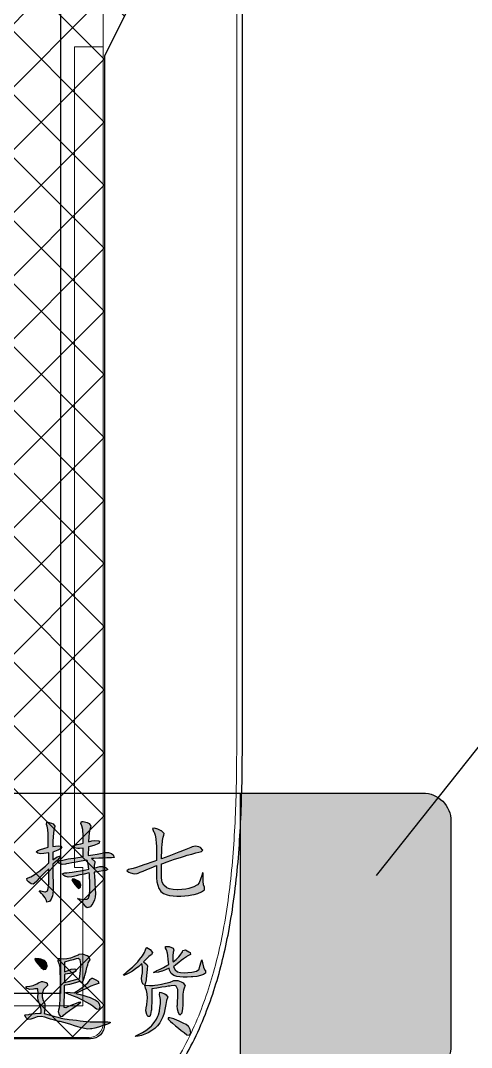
# Model space of a CAD drawing. Header units: millimetres. Extents: x 20905 to 43117, y -15595 to -5301.
# Drawn here: x 26121.1 to 26137.13, y -15139.69 to -15103.13 of the extents above; entities that cross this region are included whole.
import ezdxf

# ---------------------------------------------------------------- set-up
doc = ezdxf.new("R2010")
doc.units = ezdxf.units.MM
doc.header["$LTSCALE"] = 0.2
for name, color, linetype in [('DIM', 4, 'Continuous'), ('LCM', 5, 'Continuous'), ('LENS', 6, 'Continuous'), ('tape', 62, 'Continuous'), ('保护膜', 3, 'Continuous')]:
    doc.layers.add(name, color=color, linetype=linetype)
doc.layers.add('HOU', color=7, linetype='Continuous', lineweight=13)
doc.styles.add('宋体', font='arial.ttf')
doc.dimstyles.new('FT', dxfattribs={"dimtxt": 3, "dimasz": 1.5, "dimexe": 0.6, "dimexo": 0.6, "dimgap": 0.3, "dimtad": 0, "dimzin": 1, "dimdsep": 46, "dimtxsty": '宋体', "dimcen": 0, "dimclrd": 3, "dimclre": 3, "dimclrt": 3, "dimadec": 0, "dimazin": 0, "dimtfac": 1, "dimtmove": 0, "dimatfit": 3, "dimfxl": 1, "dimarcsym": 0})

# ---------------------------------------------------------------- blocks, each defined once
blk = doc.blocks.new('LCM')
at = {"layer": 'tape', "linetype": 'ByBlock'}
h = blk.add_hatch(dxfattribs=at)
h.set_pattern_fill('ANSI37', color=256, scale=0.5, style=0)
h.set_pattern_definition([(45, (-4594.2397, 2209.7575), (-1.122532, 1.122532), []), (135, (-4594.2397, 2209.7575), (-1.122532, -1.122532), [])])
edge = h.paths.add_edge_path()
edge.add_line((33.171, -226.368), (31.171, -225.368))
edge.add_line((31.171, -225.368), (-3.32, -225.368))
edge.add_arc((-3.32, -224.868), 0.5, 180, 270, ccw=False)
edge.add_line((-3.82, -224.868), (-3.82, 2.732))
edge.add_arc((-3.32, 2.732), 0.5, 90, 180, ccw=False)
edge.add_line((-3.32, 3.232), (138.68, 3.232))
edge.add_arc((138.68, 2.732), 0.5, 0, 90, ccw=False)
edge.add_line((139.18, 2.732), (139.18, -224.868))
edge.add_arc((138.68, -224.868), 0.5, -90, 0, ccw=False)
edge.add_line((138.68, -225.368), (85.386, -225.368))
edge.add_line((85.386, -225.368), (83.711, -226.368))
edge.add_line((83.711, -226.368), (33.171, -226.368))
h.paths.add_polyline_path([(-1.1, -218.64), (136.46, -218.64), (136.46, 1.1), (-1.1, 1.1)], flags=16)
at = {"layer": 'HOU', "linetype": 'ByBlock'}
for p, q in [((-3.77, 2.682), (-3.77, -224.818)), ((-2.65, -224.6), (-2.65, -216.3)), ((31.496, -224.3), (2.28, -224.3)), ((2.28, -224.6), (2.28, -224.3)), ((31.496, -224.3), (31.496, -225.318)), ((-2.65, -224.6), (2.28, -224.6)), ((138.63, -225.318), (-3.27, -225.318))]:
    blk.add_line(p, q, dxfattribs=at)
blk.add_arc((-3.27, -224.818), 0.5, 180, 270, dxfattribs=at)
at = {"layer": 'LCM', "linetype": 'ByBlock'}
blk.add_lwpolyline([(-2.2, 2), (137.56, 2), (137.56, -223.8), (-2.2, -223.8)], close=True, dxfattribs=at)
at = {"layer": 'tape', "linetype": 'ByBlock'}
blk.add_lwpolyline([(33.171, -226.368), (31.171, -225.368), (-3.32, -225.368, -0.414214), (-3.82, -224.868), (-3.82, 2.732, -0.414214), (-3.32, 3.232), (138.68, 3.232, -0.414214), (139.18, 2.732), (139.18, -224.868, -0.414214), (138.68, -225.368), (85.386, -225.368), (85.386, -225.368), (83.711, -226.368)], format="xyb", close=True, dxfattribs=at)

msp = doc.modelspace()

# ---------------------------------------------------------------- hatches: boundary and pattern name
for points in [[(26136.4038, -15131.6331, 0.4142136), (26135.4038, -15130.6331), (26128.9038, -15130.6331), (26128.9038, -15140.6331), (26135.4038, -15140.6331, 0.4142136), (26136.4038, -15139.6331)], [(26122.2459, -15133.3402), (26122.2471, -15133.4945), (26122.2496, -15133.6326), (26122.2521, -15133.7533), (26122.2558, -15133.859), (26122.2583, -15133.925), (26122.2558, -15134.0892), (26122.2446, -15134.2161), (26122.2322, -15134.2883), (26122.1849, -15134.4065), (26122.1239, -15134.4911), (26122.0368, -15134.5235), (26122.0169, -15134.4638), (26121.9734, -15134.3617), (26121.89, -15134.2547), (26121.8415, -15134.2074), (26121.7544, -15134.1178), (26121.8116, -15134.1129), (26121.8141, -15134.1129), (26121.9609, -15134.1514), (26121.9896, -15134.1539), (26122.0568, -15134.1129), (26122.0791, -15134.032), (26122.0966, -15133.864), (26122.0978, -15133.8441), (26122.0978, -15133.7222), (26122.0978, -15133.594), (26122.0978, -15133.4572), (26122.0978, -15133.3315), (26121.9634, -15133.4609), (26121.8514, -15133.5729), (26121.7619, -15133.6662), (26121.6934, -15133.7408), (26121.6524, -15133.7894), (26121.5404, -15133.8765), (26121.4769, -15133.8702), (26121.3737, -15133.7968), (26121.3289, -15133.7496), (26121.3152, -15133.6749), (26121.3699, -15133.655), (26121.4608, -15133.6189), (26121.5777, -15133.5505), (26121.6797, -15133.4795), (26121.778, -15133.4049), (26121.8776, -15133.324), (26121.9796, -15133.2369), (26122.0829, -15133.1436), (26122.0978, -15133.1287), (26122.0978, -15132.7653), (26121.9298, -15132.7902), (26121.8004, -15132.7952), (26121.7084, -15132.779), (26121.7071, -15132.779), (26121.6511, -15132.7218), (26121.7071, -15132.6845), (26121.8017, -15132.6471), (26121.9273, -15132.6073), (26122.0816, -15132.5638), (26122.0841, -15132.5625), (26122.0841, -15132.4394), (26122.0841, -15132.3087), (26122.0841, -15132.1731), (26122.0841, -15132.091), (26122.0679, -15131.9292), (26122.0406, -15131.8085), (26122.0169, -15131.7538), (26122.0256, -15131.6729), (26122.0704, -15131.6729), (26122.1961, -15131.7028), (26122.2583, -15131.7276), (26122.3193, -15131.8085), (26122.2994, -15131.8894), (26122.2795, -15131.9591), (26122.2645, -15132.0586), (26122.2533, -15132.1893), (26122.2471, -15132.351), (26122.2459, -15132.5364), (26122.4338, -15132.5128), (26122.542, -15132.5202), (26122.5681, -15132.5501), (26122.5271, -15132.6061), (26122.4213, -15132.6683), (26122.2496, -15132.7367), (26122.2459, -15132.738), (26122.2459, -15133.008), (26122.4027, -15132.9072), (26122.4873, -15132.8786), (26122.5009, -15132.886), (26122.4798, -15132.9358), (26122.3952, -15133.0291), (26122.2484, -15133.1672), (26122.2459, -15133.1697)], [(26124.1446, -15133.2904), (26124.2068, -15133.3539), (26124.1309, -15133.385), (26124.0214, -15133.4036), (26123.8933, -15133.4248), (26123.7464, -15133.4472), (26123.7141, -15133.4534), (26123.7253, -15133.6102), (26123.7352, -15133.752), (26123.7427, -15133.8814), (26123.7502, -15133.9959), (26123.7539, -15134.0594), (26123.7576, -15134.2137), (26123.7477, -15134.3431), (26123.7278, -15134.4376), (26123.6693, -15134.5608), (26123.5959, -15134.6628), (26123.5797, -15134.6802), (26123.4702, -15134.725), (26123.418, -15134.6802), (26123.3445, -15134.5932), (26123.2413, -15134.4973), (26123.2015, -15134.4638), (26123.1206, -15134.3928), (26123.2015, -15134.3966), (26123.3408, -15134.4202), (26123.4578, -15134.4102), (26123.51, -15134.3679), (26123.5461, -15134.2597), (26123.5648, -15134.0843), (26123.566, -15134.0594), (26123.5648, -15133.9113), (26123.5598, -15133.7732), (26123.5536, -15133.6438), (26123.5436, -15133.5256), (26123.5387, -15133.4795), (26123.357, -15133.5169), (26123.2027, -15133.5492), (26123.077, -15133.5766), (26122.9787, -15133.599), (26122.919, -15133.6152), (26122.7921, -15133.6264), (26122.6714, -15133.5928), (26122.6366, -15133.5741), (26122.5793, -15133.5082), (26122.6764, -15133.4795), (26122.7386, -15133.4771), (26122.8245, -15133.4671), (26122.9352, -15133.4509), (26123.0708, -15133.4298), (26123.2313, -15133.4012), (26123.4167, -15133.3663), (26123.525, -15133.3452), (26123.5026, -15133.166), (26123.4752, -15133.054), (26123.4578, -15133.0217), (26123.2475, -15133.059), (26123.0696, -15133.0926), (26122.9252, -15133.12), (26122.8133, -15133.1424), (26122.7336, -15133.1585), (26122.6901, -15133.1697), (26122.5781, -15133.1772), (26122.4748, -15133.1287), (26122.4213, -15133.0565), (26122.4885, -15133.0354), (26122.6042, -15133.0179), (26122.7411, -15132.9906), (26122.7846, -15132.9806), (26122.8804, -15132.9669), (26122.9974, -15132.9483), (26123.138, -15132.9271), (26123.2998, -15132.9035), (26123.3234, -15132.8997), (26123.3234, -15132.5899), (26123.1977, -15132.6024), (26123.1343, -15132.6036), (26123.0074, -15132.5849), (26122.9464, -15132.5625), (26122.929, -15132.5202), (26122.9999, -15132.4953), (26123.1144, -15132.4705), (26123.2463, -15132.4356), (26123.3234, -15132.4145), (26123.3222, -15132.2403), (26123.3197, -15132.0972), (26123.3147, -15131.9864), (26123.3097, -15131.9292), (26123.2811, -15131.7986), (26123.2425, -15131.714), (26123.2587, -15131.6468), (26123.3234, -15131.6468), (26123.4615, -15131.6816), (26123.5387, -15131.714), (26123.5922, -15131.811), (26123.5797, -15131.862), (26123.5548, -15131.9354), (26123.5349, -15132.0462), (26123.5212, -15132.1955), (26123.5113, -15132.3747), (26123.632, -15132.3361), (26123.7278, -15132.3199), (26123.8659, -15132.3286), (26123.902, -15132.3473), (26123.8883, -15132.4207), (26123.8211, -15132.4555), (26123.7054, -15132.4966), (26123.576, -15132.5339), (26123.5113, -15132.5501), (26123.4988, -15132.8599), (26123.6693, -15132.8313), (26123.8174, -15132.8064), (26123.9418, -15132.7828), (26124.0438, -15132.7629), (26124.0911, -15132.7517), (26124.2205, -15132.7454), (26124.3325, -15132.7877), (26124.3872, -15132.8325), (26124.427, -15132.9221), (26124.3337, -15132.9408), (26124.2603, -15132.942), (26124.1608, -15132.9445), (26124.0351, -15132.9483), (26123.8821, -15132.9557), (26123.7029, -15132.9632), (26123.6195, -15132.9669), (26123.7365, -15133.0652), (26123.7402, -15133.1025), (26123.7178, -15133.2095), (26123.7141, -15133.3041), (26123.8373, -15133.2767), (26123.9157, -15133.2506), (26124.0301, -15133.2494)], [(26126.7588, -15132.7243), (26126.9106, -15132.6683), (26127.04, -15132.6185), (26127.147, -15132.5737), (26127.203, -15132.5501), (26127.3237, -15132.5215), (26127.4431, -15132.5464), (26127.4991, -15132.5762), (26127.5812, -15132.6621), (26127.5265, -15132.7118), (26127.4431, -15132.7355), (26127.3286, -15132.7666), (26127.1855, -15132.8052), (26127.0275, -15132.8462), (26126.9255, -15132.8773), (26126.816, -15132.9122), (26126.699, -15132.9495), (26126.5759, -15132.9918), (26126.4452, -15133.0366), (26126.3071, -15133.0851), (26126.1628, -15133.1374), (26126.1118, -15133.156), (26126.108, -15133.3526), (26126.1093, -15133.5156), (26126.1155, -15133.645), (26126.1254, -15133.7421), (26126.1391, -15133.8031), (26126.1964, -15133.9175), (26126.2922, -15134.0009), (26126.3009, -15134.0059), (26126.3942, -15134.0482), (26126.5186, -15134.0706), (26126.6729, -15134.0743), (26126.6916, -15134.0731), (26126.8384, -15134.0681), (26126.9703, -15134.0531), (26127.0873, -15134.0295), (26127.1221, -15134.0196), (26127.2602, -15133.976), (26127.3672, -15133.9175), (26127.3921, -15133.8976), (26127.4481, -15133.8242), (26127.5016, -15133.7023), (26127.5402, -15133.5741), (26127.5713, -15133.4659), (26127.5899, -15133.4907), (26127.5937, -15133.6015), (26127.5924, -15133.7719), (26127.6061, -15133.8989), (26127.6347, -15133.9785), (26127.6347, -15134.0755), (26127.529, -15134.1527), (26127.5265, -15134.1539), (26127.3983, -15134.2062), (26127.2739, -15134.2448), (26127.1893, -15134.2622), (26127.0698, -15134.2784), (26126.9404, -15134.2908), (26126.7986, -15134.302), (26126.7849, -15134.302), (26126.6518, -15134.3045), (26126.5211, -15134.297), (26126.393, -15134.2784), (26126.3133, -15134.2622), (26126.1827, -15134.2137), (26126.0856, -15134.1415), (26126.0209, -15134.0419), (26126.0172, -15134.032), (26125.9736, -15133.9138), (26125.9463, -15133.7881), (26125.9363, -15133.6525), (26125.9363, -15133.6413), (26125.9363, -15133.2095), (26125.746, -15133.2904), (26125.5854, -15133.3564), (26125.4536, -15133.4111), (26125.3515, -15133.4522), (26125.2806, -15133.482), (26125.2495, -15133.4932), (26125.1388, -15133.5057), (26125.0081, -15133.4758), (26124.9534, -15133.4534), (26124.8725, -15133.3987), (26124.9372, -15133.3551), (26124.9807, -15133.3452), (26125.1002, -15133.3153), (26125.2259, -15133.2792), (26125.3565, -15133.2344), (26125.3839, -15133.2232), (26125.4834, -15133.1909), (26125.5966, -15133.1523), (26125.726, -15133.1075), (26125.8704, -15133.0577), (26125.9363, -15133.0354), (26125.9363, -15132.9059), (26125.9338, -15132.7741), (26125.9313, -15132.6422), (26125.9264, -15132.509), (26125.9226, -15132.4282), (26125.9089, -15132.2676), (26125.8841, -15132.1358), (26125.848, -15132.0312), (26125.8293, -15131.9964), (26125.7932, -15131.8994), (26125.8554, -15131.8894), (26125.9761, -15131.9242), (26126.1018, -15131.9777), (26126.1118, -15131.9827), (26126.2001, -15132.0735), (26126.1926, -15132.132), (26126.164, -15132.2054), (26126.1416, -15132.3261), (26126.1279, -15132.4966), (26126.1254, -15132.5501), (26126.118, -15132.733), (26126.1142, -15132.8711), (26126.1118, -15132.9632), (26126.1118, -15132.9806), (26126.2424, -15132.9308), (26126.3693, -15132.8811), (26126.4925, -15132.8325), (26126.6119, -15132.784), (26126.7277, -15132.738)], [(26122.9265, -15133.7483), (26122.919, -15133.7359), (26122.9551, -15133.6873), (26123.0136, -15133.696), (26123.1392, -15133.7533), (26123.2015, -15133.8031), (26123.2438, -15133.9101), (26123.2288, -15133.9785), (26123.1604, -15134.0308), (26123.1206, -15133.9922), (26123.0248, -15133.8889), (26122.9999, -15133.8578)], [(26124.768, -15137.1227), (26124.7593, -15137.1016), (26124.8501, -15137.0194), (26124.8775, -15136.9983), (26124.977, -15136.9174), (26125.0753, -15136.8291), (26125.1711, -15136.7358), (26125.2632, -15136.6362), (26125.3266, -15136.5628), (26125.4336, -15136.4234), (26125.5071, -15136.3065), (26125.5456, -15136.2119), (26125.5506, -15136.1833), (26125.5917, -15136.131), (26125.7049, -15136.197), (26125.7858, -15136.3077), (26125.7509, -15136.3911), (26125.7472, -15136.3936), (26125.6613, -15136.457), (26125.5618, -15136.5491), (26125.4672, -15136.6462), (26125.5879, -15136.7382), (26125.6066, -15136.8017), (26125.5954, -15136.8925), (26125.583, -15137.0481), (26125.5792, -15137.1103), (26125.563, -15137.2782), (26125.5382, -15137.3952), (26125.5232, -15137.4338), (26125.4548, -15137.4475), (26125.4249, -15137.3778), (26125.3926, -15137.2471), (26125.41, -15137.1389), (26125.4299, -15137.0331), (26125.4374, -15136.8875), (26125.4386, -15136.8291), (26125.41, -15136.7034), (26125.298, -15136.8042), (26125.1873, -15136.8938), (26125.0803, -15136.9697), (26124.9745, -15137.0344), (26124.8775, -15137.0817)], [(26127.4966, -15137.1327), (26127.3709, -15137.16), (26127.2229, -15137.1775), (26127.1656, -15137.1812), (26127.0213, -15137.1899), (26126.8857, -15137.1911), (26126.7575, -15137.1812), (26126.6592, -15137.1663), (26126.5448, -15137.1314), (26126.4577, -15137.0568), (26126.3992, -15136.9435), (26126.3793, -15136.8714), (26126.2474, -15136.9299), (26126.1304, -15136.9684), (26126.1267, -15136.9697), (26126.0035, -15137.0058), (26125.8741, -15137.0257), (26125.8194, -15137.017), (26125.9276, -15136.9622), (26125.9438, -15136.956), (26126.062, -15136.905), (26126.179, -15136.844), (26126.2972, -15136.7756), (26126.3656, -15136.7308), (26126.3482, -15136.5541), (26126.3332, -15136.4222), (26126.3233, -15136.3376), (26126.2847, -15136.2169), (26126.2524, -15136.1547), (26126.2511, -15136.0912), (26126.3793, -15136.0987), (26126.5224, -15136.1609), (26126.5472, -15136.2256), (26126.5261, -15136.3028), (26126.5174, -15136.4297), (26126.5174, -15136.6051), (26126.5199, -15136.6462), (26126.6294, -15136.5591), (26126.7227, -15136.467), (26126.7725, -15136.4085), (26126.8546, -15136.2816), (26126.8708, -15136.2393), (26126.969, -15136.2107), (26127.0835, -15136.2804), (26127.1233, -15136.3102), (26127.137, -15136.3799), (26127.0238, -15136.4434), (26126.9964, -15136.4645), (26126.8907, -15136.5367), (26126.8148, -15136.5902), (26126.7289, -15136.6611), (26126.6219, -15136.7469), (26126.5336, -15136.8154), (26126.5908, -15136.9323), (26126.6841, -15137.002), (26126.7861, -15137.0257), (26126.9168, -15137.0306), (26127.0499, -15137.0269), (26127.1855, -15137.0132), (26127.193, -15137.012), (26127.3485, -15136.9746), (26127.4356, -15136.9162), (26127.4456, -15136.9), (26127.4779, -15136.7992), (26127.5165, -15136.6462), (26127.5439, -15136.569), (26127.5725, -15136.6748), (26127.6049, -15136.8316), (26127.6534, -15136.9361), (26127.6708, -15136.956), (26127.6795, -15137.0456), (26127.5999, -15137.0966)], [(26122.0232, -15136.6748), (26122.0456, -15136.7793), (26122.0431, -15136.8067), (26122.0008, -15136.905), (26121.9261, -15136.9162), (26121.8191, -15136.839), (26121.8141, -15136.834), (26121.7009, -15136.7059), (26121.6262, -15136.6088), (26121.5989, -15136.564), (26121.6213, -15136.528), (26121.7581, -15136.5404), (26121.8141, -15136.5504), (26121.946, -15136.5989)], [(26121.9659, -15138.2674), (26121.9497, -15138.4118), (26121.9361, -15138.4789), (26122.1127, -15138.53), (26122.2745, -15138.5735), (26122.4176, -15138.6121), (26122.5457, -15138.6419), (26122.6565, -15138.6668), (26122.7498, -15138.6842), (26122.8245, -15138.6942), (26122.9526, -15138.7091), (26123.0833, -15138.7228), (26123.2151, -15138.7365), (26123.3234, -15138.7489), (26123.4453, -15138.7639), (26123.5722, -15138.7738), (26123.7054, -15138.7788), (26123.8447, -15138.7776), (26123.8895, -15138.7751), (26124.0712, -15138.7776), (26124.2018, -15138.7813), (26124.2802, -15138.7888), (26124.2864, -15138.8099), (26124.1919, -15138.8547), (26124.0376, -15138.9107), (26123.8721, -15138.963), (26123.7365, -15139.0003), (26123.6295, -15139.0239), (26123.5797, -15139.0314), (26123.4876, -15139.0364), (26123.3682, -15139.0189), (26123.2189, -15138.9791), (26123.1343, -15138.9505), (26123.0136, -15138.9144), (26122.8904, -15138.8783), (26122.7647, -15138.8423), (26122.6353, -15138.8062), (26122.5022, -15138.7701), (26122.4748, -15138.7614), (26122.3081, -15138.7178), (26122.1675, -15138.678), (26122.053, -15138.6444), (26121.9659, -15138.6146), (26121.9622, -15138.6133), (26121.8266, -15138.5909), (26121.7034, -15138.5984), (26121.6934, -15138.5996), (26121.5653, -15138.6444), (26121.4645, -15138.6805), (26121.3525, -15138.6892), (26121.289, -15138.627), (26121.2505, -15138.5349), (26121.2617, -15138.5324), (26121.3886, -15138.5125), (26121.4097, -15138.5063), (26121.4856, -15138.4901), (26121.6113, -15138.4777), (26121.7867, -15138.4665), (26121.8278, -15138.4653), (26121.8253, -15138.3396), (26121.8004, -15138.2363), (26121.7196, -15138.0198), (26121.7071, -15137.9004), (26121.7196, -15137.7647), (26121.7171, -15137.6204), (26121.7071, -15137.603), (26121.5989, -15137.6042), (26121.5578, -15137.6154), (26121.4272, -15137.6279), (26121.3289, -15137.5893), (26121.2853, -15137.5296), (26121.3164, -15137.5221), (26121.4284, -15137.5084), (26121.5454, -15137.4811), (26121.6797, -15137.4263), (26121.7332, -15137.3865), (26121.8452, -15137.3442), (26121.8813, -15137.3467), (26122.0057, -15137.3828), (26122.0431, -15137.4002), (26122.0543, -15137.486), (26122.0032, -15137.5346), (26121.9186, -15137.6266), (26121.8714, -15137.7486), (26121.8676, -15137.7647), (26121.8651, -15137.8917), (26121.9037, -15138.0136), (26121.9224, -15138.0472), (26121.9572, -15138.1455)], [(26123.9082, -15138.1766), (26123.9157, -15138.25), (26123.887, -15138.3421), (26123.8012, -15138.3247), (26123.7539, -15138.2898), (26123.6705, -15138.2251), (26123.5586, -15138.1492), (26123.4578, -15138.0883), (26123.3222, -15138.0136), (26123.2052, -15137.9551), (26123.1081, -15137.9128), (26122.9812, -15137.8655), (26122.8593, -15137.8182), (26122.8245, -15137.8046), (26122.6926, -15137.7511), (26122.6901, -15137.7374), (26122.7573, -15137.7237), (26122.8618, -15137.7312), (26122.9999, -15137.7511), (26123.0994, -15137.6839), (26123.2052, -15137.6092), (26123.3197, -15137.5271), (26123.3632, -15137.4947), (26123.4951, -15137.3852), (26123.5586, -15137.2969), (26123.566, -15137.2658), (26123.6307, -15137.2198), (26123.6593, -15137.2247), (26123.7788, -15137.2795), (26123.8622, -15137.333), (26123.8783, -15137.4114), (26123.8348, -15137.4276), (26123.729, -15137.4587), (26123.6021, -15137.5122), (26123.525, -15137.5482), (26123.4167, -15137.5993), (26123.2998, -15137.654), (26123.1766, -15137.7125), (26123.0671, -15137.7647), (26123.2214, -15137.8058), (26123.3483, -15137.8406), (26123.4516, -15137.8705), (26123.4578, -15137.8718), (26123.5673, -15137.9128), (26123.6942, -15137.9663), (26123.7539, -15137.9937), (26123.8559, -15138.0708)], [(26125.7584, -15138.2338), (26125.7484, -15138.362), (26125.7472, -15138.3744), (26125.7198, -15138.5188), (26125.6912, -15138.586), (26125.6265, -15138.5835), (26125.5929, -15138.515), (26125.5568, -15138.3831), (26125.5643, -15138.2761), (26125.5842, -15138.1778), (26125.6004, -15138.0347), (26125.6066, -15137.9389), (26125.5979, -15137.7847), (26125.5718, -15137.6577), (26125.5369, -15137.5744), (26125.5183, -15137.4761), (26125.5506, -15137.4761), (26125.6837, -15137.4898), (26125.6912, -15137.4898), (26125.8082, -15137.4885), (26125.8741, -15137.4761), (26125.9761, -15137.4611), (26126.1093, -15137.4363), (26126.2524, -15137.4052), (26126.4228, -15137.3604), (26126.5273, -15137.3193), (26126.5472, -15137.3069), (26126.6717, -15137.3019), (26126.6878, -15137.3069), (26126.8036, -15137.3529), (26126.8844, -15137.3915), (26126.9467, -15137.491), (26126.9267, -15137.5458), (26126.8869, -15137.6453), (26126.8708, -15137.7921), (26126.8708, -15137.827), (26126.8708, -15138.1778), (26126.862, -15138.3135), (26126.8372, -15138.4429), (26126.8284, -15138.4727), (26126.7675, -15138.5387), (26126.7165, -15138.459), (26126.6729, -15138.3309), (26126.6692, -15138.204), (26126.6742, -15138.1778), (26126.6841, -15138.041), (26126.6878, -15137.9116), (26126.6878, -15137.7772), (26126.6878, -15137.6428), (26126.6878, -15137.6304), (26126.6368, -15137.5109), (26126.5896, -15137.4898), (26126.4589, -15137.4972), (26126.4066, -15137.5035), (26126.3482, -15137.5122), (26126.2511, -15137.5271), (26126.1167, -15137.547), (26125.945, -15137.5744), (26125.7609, -15137.6017), (26125.7609, -15138.0932)], [(26126.2524, -15138.2201), (26126.2312, -15138.3421), (26126.1989, -15138.4677), (26126.1541, -15138.5984), (26126.1118, -15138.6979), (26126.0495, -15138.8149), (26125.9712, -15138.9194), (26125.8778, -15139.009), (26125.7696, -15139.0861), (26125.7609, -15139.0911), (26125.6389, -15139.1633), (26125.517, -15139.2193), (26125.3951, -15139.2616), (26125.2843, -15139.2877), (26125.1798, -15139.3051), (26125.196, -15139.2778), (26125.3117, -15139.218), (26125.4374, -15139.1533), (26125.5518, -15139.0812), (26125.6564, -15139.0028), (26125.7509, -15138.9182), (26125.7609, -15138.9082), (26125.8517, -15138.8), (26125.9264, -15138.688), (26125.9824, -15138.5748), (26125.9998, -15138.5287), (26126.0334, -15138.3981), (26126.0558, -15138.2662), (26126.0707, -15138.1355), (26126.0719, -15137.9875), (26126.0558, -15137.8618), (26126.0421, -15137.8133), (26126.0558, -15137.7237), (26126.0981, -15137.7287), (26126.2225, -15137.7784), (26126.281, -15137.8133), (26126.3332, -15137.9053), (26126.3233, -15137.9253), (26126.2884, -15138.0161), (26126.2598, -15138.1654)], [(26126.4054, -15138.6332), (26126.5448, -15138.673), (26126.5759, -15138.6842), (26126.7426, -15138.7552), (26126.8782, -15138.8199), (26126.984, -15138.8771), (26127.0574, -15138.9294), (26127.0673, -15138.9368), (26127.1345, -15139.0501), (26127.152, -15139.1745), (26127.1507, -15139.1894), (26127.1072, -15139.2566), (26127.0151, -15139.2367), (26126.9131, -15139.1608), (26126.8135, -15139.0861), (26126.7127, -15139.0053), (26126.6095, -15138.9194), (26126.5025, -15138.8273), (26126.4353, -15138.7676), (26126.3507, -15138.6818), (26126.3419, -15138.637)]]:
    msp.add_hatch(color=5).paths.add_polyline_path(points)
h = msp.add_hatch(color=5)
h.paths.add_polyline_path([(26122.4972, -15137.0393), (26122.4935, -15136.9224), (26122.4885, -15136.8477), (26122.4636, -15136.7022), (26122.4201, -15136.6051), (26122.4362, -15136.5367), (26122.4885, -15136.5379), (26122.6142, -15136.5504), (26122.7436, -15136.5379), (26122.8692, -15136.5068), (26122.9962, -15136.4633), (26123.0136, -15136.457), (26123.1455, -15136.3986), (26123.1753, -15136.3762), (26123.2873, -15136.3662), (26123.3371, -15136.3762), (26123.4603, -15136.4309), (26123.525, -15136.4695), (26123.5735, -15136.5665), (26123.566, -15136.5777), (26123.5063, -15136.6798), (26123.4851, -15136.7532), (26123.4578, -15136.844), (26123.4254, -15136.9672), (26123.3881, -15137.1227), (26123.3769, -15137.1712), (26123.3284, -15137.3205), (26123.2699, -15137.3753), (26123.2027, -15137.3342), (26123.2015, -15137.333), (26123.0994, -15137.3691), (26122.9812, -15137.4027), (26122.8481, -15137.4338), (26122.7, -15137.4611), (26122.6627, -15137.4674), (26122.659, -15137.6913), (26122.6552, -15137.878), (26122.6527, -15138.0285), (26122.6515, -15138.143), (26122.6503, -15138.2201), (26122.649, -15138.2624), (26122.649, -15138.2637), (26122.7075, -15138.2761), (26122.8245, -15138.2226), (26122.9501, -15138.1679), (26123.0721, -15138.1194), (26123.1616, -15138.0883), (26123.2463, -15138.0758), (26123.1753, -15138.1418), (26123.0696, -15138.2127), (26122.9601, -15138.2873), (26122.8481, -15138.3632), (26122.8381, -15138.3707), (26122.7112, -15138.4653), (26122.6216, -15138.5449), (26122.5955, -15138.5735), (26122.5134, -15138.5922), (26122.4748, -15138.5324), (26122.4325, -15138.4055), (26122.4474, -15138.357), (26122.4649, -15138.2824), (26122.4786, -15138.1492), (26122.4885, -15137.98), (26122.4935, -15137.8506), (26122.4972, -15137.72), (26122.4997, -15137.5881), (26122.5009, -15137.4549), (26122.5009, -15137.3467), (26122.5009, -15137.1799)])
h.paths.add_polyline_path([(26122.6814, -15137.0866), (26122.8481, -15137.0518), (26122.9713, -15137.017), (26123.0534, -15136.9821), (26123.0621, -15136.9771), (26123.0671, -15136.9012), (26123.0186, -15136.8851), (26122.8916, -15136.9012), (26122.7946, -15136.9498), (26122.6627, -15136.9958), (26122.6627, -15136.6586), (26122.8182, -15136.6113), (26122.9688, -15136.5678), (26123.0783, -15136.5379), (26123.148, -15136.5242), (26123.2176, -15136.569), (26123.2425, -15136.7121), (26123.2425, -15136.7146), (26123.2388, -15136.8129), (26123.2288, -15136.9323), (26123.2114, -15137.0742), (26123.189, -15137.2384), (26123.1753, -15137.2422), (26123.0596, -15137.2745), (26122.9352, -15137.3081), (26122.8033, -15137.3405), (26122.6627, -15137.3728), (26122.6627, -15137.0904)])

# ---------------------------------------------------------------- linework, layer by layer
at = {"color": 5}
msp.add_line((26128.9038, -15130.6331), (26128.9038, -15140.6331), dxfattribs=at)
for points in [[(26122.2459, -15133.3402), (26122.2471, -15133.4945), (26122.2496, -15133.6326), (26122.2521, -15133.7533), (26122.2558, -15133.859), (26122.2583, -15133.925), (26122.2558, -15134.0892), (26122.2446, -15134.2161), (26122.2322, -15134.2883), (26122.1849, -15134.4065), (26122.1239, -15134.4911), (26122.0368, -15134.5235), (26122.0169, -15134.4638), (26121.9734, -15134.3617), (26121.89, -15134.2547), (26121.8415, -15134.2074), (26121.7544, -15134.1178), (26121.8116, -15134.1129), (26121.8141, -15134.1129), (26121.9609, -15134.1514), (26121.9896, -15134.1539), (26122.0568, -15134.1129), (26122.0791, -15134.032), (26122.0966, -15133.864), (26122.0978, -15133.8441), (26122.0978, -15133.7222), (26122.0978, -15133.594), (26122.0978, -15133.4572), (26122.0978, -15133.3315), (26121.9634, -15133.4609), (26121.8514, -15133.5729), (26121.7619, -15133.6662), (26121.6934, -15133.7408), (26121.6524, -15133.7894), (26121.5404, -15133.8765), (26121.4769, -15133.8702), (26121.3737, -15133.7968), (26121.3289, -15133.7496), (26121.3152, -15133.6749), (26121.3699, -15133.655), (26121.4608, -15133.6189), (26121.5777, -15133.5505), (26121.6797, -15133.4795), (26121.778, -15133.4049), (26121.8776, -15133.324), (26121.9796, -15133.2369), (26122.0829, -15133.1436), (26122.0978, -15133.1287), (26122.0978, -15132.7653), (26121.9298, -15132.7902), (26121.8004, -15132.7952), (26121.7084, -15132.779), (26121.7071, -15132.779), (26121.6511, -15132.7218), (26121.7071, -15132.6845), (26121.8017, -15132.6471), (26121.9273, -15132.6073), (26122.0816, -15132.5638), (26122.0841, -15132.5625), (26122.0841, -15132.4394), (26122.0841, -15132.3087), (26122.0841, -15132.1731), (26122.0841, -15132.091), (26122.0679, -15131.9292), (26122.0406, -15131.8085), (26122.0169, -15131.7538), (26122.0256, -15131.6729), (26122.0704, -15131.6729), (26122.1961, -15131.7028), (26122.2583, -15131.7276), (26122.3193, -15131.8085), (26122.2994, -15131.8894), (26122.2795, -15131.9591), (26122.2645, -15132.0586), (26122.2533, -15132.1893), (26122.2471, -15132.351), (26122.2459, -15132.5364), (26122.4338, -15132.5128), (26122.542, -15132.5202), (26122.5681, -15132.5501), (26122.5271, -15132.6061), (26122.4213, -15132.6683), (26122.2496, -15132.7367), (26122.2459, -15132.738), (26122.2459, -15133.008), (26122.4027, -15132.9072), (26122.4873, -15132.8786), (26122.5009, -15132.886), (26122.4798, -15132.9358), (26122.3952, -15133.0291), (26122.2484, -15133.1672), (26122.2459, -15133.1697)], [(26124.1446, -15133.2904), (26124.2068, -15133.3539), (26124.1309, -15133.385), (26124.0214, -15133.4036), (26123.8933, -15133.4248), (26123.7464, -15133.4472), (26123.7141, -15133.4534), (26123.7253, -15133.6102), (26123.7352, -15133.752), (26123.7427, -15133.8814), (26123.7502, -15133.9959), (26123.7539, -15134.0594), (26123.7576, -15134.2137), (26123.7477, -15134.3431), (26123.7278, -15134.4376), (26123.6693, -15134.5608), (26123.5959, -15134.6628), (26123.5797, -15134.6802), (26123.4702, -15134.725), (26123.418, -15134.6802), (26123.3445, -15134.5932), (26123.2413, -15134.4973), (26123.2015, -15134.4638), (26123.1206, -15134.3928), (26123.2015, -15134.3966), (26123.3408, -15134.4202), (26123.4578, -15134.4102), (26123.51, -15134.3679), (26123.5461, -15134.2597), (26123.5648, -15134.0843), (26123.566, -15134.0594), (26123.5648, -15133.9113), (26123.5598, -15133.7732), (26123.5536, -15133.6438), (26123.5436, -15133.5256), (26123.5387, -15133.4795), (26123.357, -15133.5169), (26123.2027, -15133.5492), (26123.077, -15133.5766), (26122.9787, -15133.599), (26122.919, -15133.6152), (26122.7921, -15133.6264), (26122.6714, -15133.5928), (26122.6366, -15133.5741), (26122.5793, -15133.5082), (26122.6764, -15133.4795), (26122.7386, -15133.4771), (26122.8245, -15133.4671), (26122.9352, -15133.4509), (26123.0708, -15133.4298), (26123.2313, -15133.4012), (26123.4167, -15133.3663), (26123.525, -15133.3452), (26123.5026, -15133.166), (26123.4752, -15133.054), (26123.4578, -15133.0217), (26123.2475, -15133.059), (26123.0696, -15133.0926), (26122.9252, -15133.12), (26122.8133, -15133.1424), (26122.7336, -15133.1585), (26122.6901, -15133.1697), (26122.5781, -15133.1772), (26122.4748, -15133.1287), (26122.4213, -15133.0565), (26122.4885, -15133.0354), (26122.6042, -15133.0179), (26122.7411, -15132.9906), (26122.7846, -15132.9806), (26122.8804, -15132.9669), (26122.9974, -15132.9483), (26123.138, -15132.9271), (26123.2998, -15132.9035), (26123.3234, -15132.8997), (26123.3234, -15132.5899), (26123.1977, -15132.6024), (26123.1343, -15132.6036), (26123.0074, -15132.5849), (26122.9464, -15132.5625), (26122.929, -15132.5202), (26122.9999, -15132.4953), (26123.1144, -15132.4705), (26123.2463, -15132.4356), (26123.3234, -15132.4145), (26123.3222, -15132.2403), (26123.3197, -15132.0972), (26123.3147, -15131.9864), (26123.3097, -15131.9292), (26123.2811, -15131.7986), (26123.2425, -15131.714), (26123.2587, -15131.6468), (26123.3234, -15131.6468), (26123.4615, -15131.6816), (26123.5387, -15131.714), (26123.5922, -15131.811), (26123.5797, -15131.862), (26123.5548, -15131.9354), (26123.5349, -15132.0462), (26123.5212, -15132.1955), (26123.5113, -15132.3747), (26123.632, -15132.3361), (26123.7278, -15132.3199), (26123.8659, -15132.3286), (26123.902, -15132.3473), (26123.8883, -15132.4207), (26123.8211, -15132.4555), (26123.7054, -15132.4966), (26123.576, -15132.5339), (26123.5113, -15132.5501), (26123.4988, -15132.8599), (26123.6693, -15132.8313), (26123.8174, -15132.8064), (26123.9418, -15132.7828), (26124.0438, -15132.7629), (26124.0911, -15132.7517), (26124.2205, -15132.7454), (26124.3325, -15132.7877), (26124.3872, -15132.8325), (26124.427, -15132.9221), (26124.3337, -15132.9408), (26124.2603, -15132.942), (26124.1608, -15132.9445), (26124.0351, -15132.9483), (26123.8821, -15132.9557), (26123.7029, -15132.9632), (26123.6195, -15132.9669), (26123.7365, -15133.0652), (26123.7402, -15133.1025), (26123.7178, -15133.2095), (26123.7141, -15133.3041), (26123.8373, -15133.2767), (26123.9157, -15133.2506), (26124.0301, -15133.2494)], [(26126.7277, -15132.738), (26126.6119, -15132.784), (26126.4925, -15132.8325), (26126.3693, -15132.8811), (26126.2424, -15132.9308), (26126.1118, -15132.9806), (26126.1118, -15132.9632), (26126.1142, -15132.8711), (26126.118, -15132.733), (26126.1254, -15132.5501), (26126.1279, -15132.4966), (26126.1416, -15132.3261), (26126.164, -15132.2054), (26126.1926, -15132.132), (26126.2001, -15132.0735), (26126.1118, -15131.9827), (26126.1018, -15131.9777), (26125.9761, -15131.9242), (26125.8554, -15131.8894), (26125.7932, -15131.8994), (26125.8293, -15131.9964), (26125.848, -15132.0312), (26125.8841, -15132.1358), (26125.9089, -15132.2676), (26125.9226, -15132.4282), (26125.9264, -15132.509), (26125.9313, -15132.6422), (26125.9338, -15132.7741), (26125.9363, -15132.9059), (26125.9363, -15133.0354), (26125.8704, -15133.0577), (26125.726, -15133.1075), (26125.5966, -15133.1523), (26125.4834, -15133.1909), (26125.3839, -15133.2232), (26125.3565, -15133.2344), (26125.2259, -15133.2792), (26125.1002, -15133.3153), (26124.9807, -15133.3452), (26124.9372, -15133.3551), (26124.8725, -15133.3987), (26124.9534, -15133.4534), (26125.0081, -15133.4758), (26125.1388, -15133.5057), (26125.2495, -15133.4932), (26125.2806, -15133.482), (26125.3515, -15133.4522), (26125.4536, -15133.4111), (26125.5854, -15133.3564), (26125.746, -15133.2904), (26125.9363, -15133.2095), (26125.9363, -15133.6413), (26125.9363, -15133.6525), (26125.9463, -15133.7881), (26125.9736, -15133.9138), (26126.0172, -15134.032), (26126.0209, -15134.0419), (26126.0856, -15134.1415), (26126.1827, -15134.2137), (26126.3133, -15134.2622), (26126.393, -15134.2784), (26126.5211, -15134.297), (26126.6518, -15134.3045), (26126.7849, -15134.302), (26126.7986, -15134.302), (26126.9404, -15134.2908), (26127.0698, -15134.2784), (26127.1893, -15134.2622), (26127.2739, -15134.2448), (26127.3983, -15134.2062), (26127.5265, -15134.1539), (26127.529, -15134.1527), (26127.6347, -15134.0755), (26127.6347, -15133.9785), (26127.6061, -15133.8989), (26127.5924, -15133.7719), (26127.5937, -15133.6015), (26127.5899, -15133.4907), (26127.5713, -15133.4659), (26127.5402, -15133.5741), (26127.5016, -15133.7023), (26127.4481, -15133.8242), (26127.3921, -15133.8976), (26127.3672, -15133.9175), (26127.2602, -15133.976), (26127.1221, -15134.0196), (26127.0873, -15134.0295), (26126.9703, -15134.0531), (26126.8384, -15134.0681), (26126.6916, -15134.0731), (26126.6729, -15134.0743), (26126.5186, -15134.0706), (26126.3942, -15134.0482), (26126.3009, -15134.0059), (26126.2922, -15134.0009), (26126.1964, -15133.9175), (26126.1391, -15133.8031), (26126.1254, -15133.7421), (26126.1155, -15133.645), (26126.1093, -15133.5156), (26126.108, -15133.3526), (26126.1118, -15133.156), (26126.1628, -15133.1374), (26126.3071, -15133.0851), (26126.4452, -15133.0366), (26126.5759, -15132.9918), (26126.699, -15132.9495), (26126.816, -15132.9122), (26126.9255, -15132.8773), (26127.0275, -15132.8462), (26127.1855, -15132.8052), (26127.3286, -15132.7666), (26127.4431, -15132.7355), (26127.5265, -15132.7118), (26127.5812, -15132.6621), (26127.4991, -15132.5762), (26127.4431, -15132.5464), (26127.3237, -15132.5215), (26127.203, -15132.5501), (26127.147, -15132.5737), (26127.04, -15132.6185), (26126.9106, -15132.6683), (26126.7588, -15132.7243)], [(26122.9999, -15133.8578), (26123.0248, -15133.8889), (26123.1206, -15133.9922), (26123.1604, -15134.0308), (26123.2288, -15133.9785), (26123.2438, -15133.9101), (26123.2015, -15133.8031), (26123.1392, -15133.7533), (26123.0136, -15133.696), (26122.9551, -15133.6873), (26122.919, -15133.7359), (26122.9265, -15133.7483)], [(26122.5009, -15137.1799), (26122.5009, -15137.3467), (26122.5009, -15137.4549), (26122.4997, -15137.5881), (26122.4972, -15137.72), (26122.4935, -15137.8506), (26122.4885, -15137.98), (26122.4786, -15138.1492), (26122.4649, -15138.2824), (26122.4474, -15138.357), (26122.4325, -15138.4055), (26122.4748, -15138.5324), (26122.5134, -15138.5922), (26122.5955, -15138.5735), (26122.6216, -15138.5449), (26122.7112, -15138.4653), (26122.8381, -15138.3707), (26122.8481, -15138.3632), (26122.9601, -15138.2873), (26123.0696, -15138.2127), (26123.1753, -15138.1418), (26123.2463, -15138.0758), (26123.1616, -15138.0883), (26123.0721, -15138.1194), (26122.9501, -15138.1679), (26122.8245, -15138.2226), (26122.7075, -15138.2761), (26122.649, -15138.2637), (26122.649, -15138.2624), (26122.6503, -15138.2201), (26122.6515, -15138.143), (26122.6527, -15138.0285), (26122.6552, -15137.878), (26122.659, -15137.6913), (26122.6627, -15137.4674), (26122.7, -15137.4611), (26122.8481, -15137.4338), (26122.9812, -15137.4027), (26123.0994, -15137.3691), (26123.2015, -15137.333), (26123.2027, -15137.3342), (26123.2699, -15137.3753), (26123.3284, -15137.3205), (26123.3769, -15137.1712), (26123.3881, -15137.1227), (26123.4254, -15136.9672), (26123.4578, -15136.844), (26123.4851, -15136.7532), (26123.5063, -15136.6798), (26123.566, -15136.5777), (26123.5735, -15136.5665), (26123.525, -15136.4695), (26123.4603, -15136.4309), (26123.3371, -15136.3762), (26123.2873, -15136.3662), (26123.1753, -15136.3762), (26123.1455, -15136.3986), (26123.0136, -15136.457), (26122.9962, -15136.4633), (26122.8692, -15136.5068), (26122.7436, -15136.5379), (26122.6142, -15136.5504), (26122.4885, -15136.5379), (26122.4362, -15136.5367), (26122.4201, -15136.6051), (26122.4636, -15136.7022), (26122.4885, -15136.8477), (26122.4935, -15136.9224), (26122.4972, -15137.0393)], [(26124.768, -15137.1227), (26124.7593, -15137.1016), (26124.8501, -15137.0194), (26124.8775, -15136.9983), (26124.977, -15136.9174), (26125.0753, -15136.8291), (26125.1711, -15136.7358), (26125.2632, -15136.6362), (26125.3266, -15136.5628), (26125.4336, -15136.4234), (26125.5071, -15136.3065), (26125.5456, -15136.2119), (26125.5506, -15136.1833), (26125.5917, -15136.131), (26125.7049, -15136.197), (26125.7858, -15136.3077), (26125.7509, -15136.3911), (26125.7472, -15136.3936), (26125.6613, -15136.457), (26125.5618, -15136.5491), (26125.4672, -15136.6462), (26125.5879, -15136.7382), (26125.6066, -15136.8017), (26125.5954, -15136.8925), (26125.583, -15137.0481), (26125.5792, -15137.1103), (26125.563, -15137.2782), (26125.5382, -15137.3952), (26125.5232, -15137.4338), (26125.4548, -15137.4475), (26125.4249, -15137.3778), (26125.3926, -15137.2471), (26125.41, -15137.1389), (26125.4299, -15137.0331), (26125.4374, -15136.8875), (26125.4386, -15136.8291), (26125.41, -15136.7034), (26125.298, -15136.8042), (26125.1873, -15136.8938), (26125.0803, -15136.9697), (26124.9745, -15137.0344), (26124.8775, -15137.0817)], [(26127.4966, -15137.1327), (26127.3709, -15137.16), (26127.2229, -15137.1775), (26127.1656, -15137.1812), (26127.0213, -15137.1899), (26126.8857, -15137.1911), (26126.7575, -15137.1812), (26126.6592, -15137.1663), (26126.5448, -15137.1314), (26126.4577, -15137.0568), (26126.3992, -15136.9435), (26126.3793, -15136.8714), (26126.2474, -15136.9299), (26126.1304, -15136.9684), (26126.1267, -15136.9697), (26126.0035, -15137.0058), (26125.8741, -15137.0257), (26125.8194, -15137.017), (26125.9276, -15136.9622), (26125.9438, -15136.956), (26126.062, -15136.905), (26126.179, -15136.844), (26126.2972, -15136.7756), (26126.3656, -15136.7308), (26126.3482, -15136.5541), (26126.3332, -15136.4222), (26126.3233, -15136.3376), (26126.2847, -15136.2169), (26126.2524, -15136.1547), (26126.2511, -15136.0912), (26126.3793, -15136.0987), (26126.5224, -15136.1609), (26126.5472, -15136.2256), (26126.5261, -15136.3028), (26126.5174, -15136.4297), (26126.5174, -15136.6051), (26126.5199, -15136.6462), (26126.6294, -15136.5591), (26126.7227, -15136.467), (26126.7725, -15136.4085), (26126.8546, -15136.2816), (26126.8708, -15136.2393), (26126.969, -15136.2107), (26127.0835, -15136.2804), (26127.1233, -15136.3102), (26127.137, -15136.3799), (26127.0238, -15136.4434), (26126.9964, -15136.4645), (26126.8907, -15136.5367), (26126.8148, -15136.5902), (26126.7289, -15136.6611), (26126.6219, -15136.7469), (26126.5336, -15136.8154), (26126.5908, -15136.9323), (26126.6841, -15137.002), (26126.7861, -15137.0257), (26126.9168, -15137.0306), (26127.0499, -15137.0269), (26127.1855, -15137.0132), (26127.193, -15137.012), (26127.3485, -15136.9746), (26127.4356, -15136.9162), (26127.4456, -15136.9), (26127.4779, -15136.7992), (26127.5165, -15136.6462), (26127.5439, -15136.569), (26127.5725, -15136.6748), (26127.6049, -15136.8316), (26127.6534, -15136.9361), (26127.6708, -15136.956), (26127.6795, -15137.0456), (26127.5999, -15137.0966)], [(26121.946, -15136.5989), (26121.8141, -15136.5504), (26121.7581, -15136.5404), (26121.6213, -15136.528), (26121.5989, -15136.564), (26121.6262, -15136.6088), (26121.7009, -15136.7059), (26121.8141, -15136.834), (26121.8191, -15136.839), (26121.9261, -15136.9162), (26122.0008, -15136.905), (26122.0431, -15136.8067), (26122.0456, -15136.7793), (26122.0232, -15136.6748)], [(26122.6627, -15137.0904), (26122.6627, -15137.3728), (26122.8033, -15137.3405), (26122.9352, -15137.3081), (26123.0596, -15137.2745), (26123.1753, -15137.2422), (26123.189, -15137.2384), (26123.2114, -15137.0742), (26123.2288, -15136.9323), (26123.2388, -15136.8129), (26123.2425, -15136.7146), (26123.2425, -15136.7121), (26123.2176, -15136.569), (26123.148, -15136.5242), (26123.0783, -15136.5379), (26122.9688, -15136.5678), (26122.8182, -15136.6113), (26122.6627, -15136.6586), (26122.6627, -15136.9958), (26122.7946, -15136.9498), (26122.8916, -15136.9012), (26123.0186, -15136.8851), (26123.0671, -15136.9012), (26123.0621, -15136.9771), (26123.0534, -15136.9821), (26122.9713, -15137.017), (26122.8481, -15137.0518), (26122.6814, -15137.0866)], [(26121.9659, -15138.2674), (26121.9497, -15138.4118), (26121.9361, -15138.4789), (26122.1127, -15138.53), (26122.2745, -15138.5735), (26122.4176, -15138.6121), (26122.5457, -15138.6419), (26122.6565, -15138.6668), (26122.7498, -15138.6842), (26122.8245, -15138.6942), (26122.9526, -15138.7091), (26123.0833, -15138.7228), (26123.2151, -15138.7365), (26123.3234, -15138.7489), (26123.4453, -15138.7639), (26123.5722, -15138.7738), (26123.7054, -15138.7788), (26123.8447, -15138.7776), (26123.8895, -15138.7751), (26124.0712, -15138.7776), (26124.2018, -15138.7813), (26124.2802, -15138.7888), (26124.2864, -15138.8099), (26124.1919, -15138.8547), (26124.0376, -15138.9107), (26123.8721, -15138.963), (26123.7365, -15139.0003), (26123.6295, -15139.0239), (26123.5797, -15139.0314), (26123.4876, -15139.0364), (26123.3682, -15139.0189), (26123.2189, -15138.9791), (26123.1343, -15138.9505), (26123.0136, -15138.9144), (26122.8904, -15138.8783), (26122.7647, -15138.8423), (26122.6353, -15138.8062), (26122.5022, -15138.7701), (26122.4748, -15138.7614), (26122.3081, -15138.7178), (26122.1675, -15138.678), (26122.053, -15138.6444), (26121.9659, -15138.6146), (26121.9622, -15138.6133), (26121.8266, -15138.5909), (26121.7034, -15138.5984), (26121.6934, -15138.5996), (26121.5653, -15138.6444), (26121.4645, -15138.6805), (26121.3525, -15138.6892), (26121.289, -15138.627), (26121.2505, -15138.5349), (26121.2617, -15138.5324), (26121.3886, -15138.5125), (26121.4097, -15138.5063), (26121.4856, -15138.4901), (26121.6113, -15138.4777), (26121.7867, -15138.4665), (26121.8278, -15138.4653), (26121.8253, -15138.3396), (26121.8004, -15138.2363), (26121.7196, -15138.0198), (26121.7071, -15137.9004), (26121.7196, -15137.7647), (26121.7171, -15137.6204), (26121.7071, -15137.603), (26121.5989, -15137.6042), (26121.5578, -15137.6154), (26121.4272, -15137.6279), (26121.3289, -15137.5893), (26121.2853, -15137.5296), (26121.3164, -15137.5221), (26121.4284, -15137.5084), (26121.5454, -15137.4811), (26121.6797, -15137.4263), (26121.7332, -15137.3865), (26121.8452, -15137.3442), (26121.8813, -15137.3467), (26122.0057, -15137.3828), (26122.0431, -15137.4002), (26122.0543, -15137.486), (26122.0032, -15137.5346), (26121.9186, -15137.6266), (26121.8714, -15137.7486), (26121.8676, -15137.7647), (26121.8651, -15137.8917), (26121.9037, -15138.0136), (26121.9224, -15138.0472), (26121.9572, -15138.1455)], [(26123.9082, -15138.1766), (26123.9157, -15138.25), (26123.887, -15138.3421), (26123.8012, -15138.3247), (26123.7539, -15138.2898), (26123.6705, -15138.2251), (26123.5586, -15138.1492), (26123.4578, -15138.0883), (26123.3222, -15138.0136), (26123.2052, -15137.9551), (26123.1081, -15137.9128), (26122.9812, -15137.8655), (26122.8593, -15137.8182), (26122.8245, -15137.8046), (26122.6926, -15137.7511), (26122.6901, -15137.7374), (26122.7573, -15137.7237), (26122.8618, -15137.7312), (26122.9999, -15137.7511), (26123.0994, -15137.6839), (26123.2052, -15137.6092), (26123.3197, -15137.5271), (26123.3632, -15137.4947), (26123.4951, -15137.3852), (26123.5586, -15137.2969), (26123.566, -15137.2658), (26123.6307, -15137.2198), (26123.6593, -15137.2247), (26123.7788, -15137.2795), (26123.8622, -15137.333), (26123.8783, -15137.4114), (26123.8348, -15137.4276), (26123.729, -15137.4587), (26123.6021, -15137.5122), (26123.525, -15137.5482), (26123.4167, -15137.5993), (26123.2998, -15137.654), (26123.1766, -15137.7125), (26123.0671, -15137.7647), (26123.2214, -15137.8058), (26123.3483, -15137.8406), (26123.4516, -15137.8705), (26123.4578, -15137.8718), (26123.5673, -15137.9128), (26123.6942, -15137.9663), (26123.7539, -15137.9937), (26123.8559, -15138.0708)], [(26125.7584, -15138.2338), (26125.7484, -15138.362), (26125.7472, -15138.3744), (26125.7198, -15138.5188), (26125.6912, -15138.586), (26125.6265, -15138.5835), (26125.5929, -15138.515), (26125.5568, -15138.3831), (26125.5643, -15138.2761), (26125.5842, -15138.1778), (26125.6004, -15138.0347), (26125.6066, -15137.9389), (26125.5979, -15137.7847), (26125.5718, -15137.6577), (26125.5369, -15137.5744), (26125.5183, -15137.4761), (26125.5506, -15137.4761), (26125.6837, -15137.4898), (26125.6912, -15137.4898), (26125.8082, -15137.4885), (26125.8741, -15137.4761), (26125.9761, -15137.4611), (26126.1093, -15137.4363), (26126.2524, -15137.4052), (26126.4228, -15137.3604), (26126.5273, -15137.3193), (26126.5472, -15137.3069), (26126.6717, -15137.3019), (26126.6878, -15137.3069), (26126.8036, -15137.3529), (26126.8844, -15137.3915), (26126.9467, -15137.491), (26126.9267, -15137.5458), (26126.8869, -15137.6453), (26126.8708, -15137.7921), (26126.8708, -15137.827), (26126.8708, -15138.1778), (26126.862, -15138.3135), (26126.8372, -15138.4429), (26126.8284, -15138.4727), (26126.7675, -15138.5387), (26126.7165, -15138.459), (26126.6729, -15138.3309), (26126.6692, -15138.204), (26126.6742, -15138.1778), (26126.6841, -15138.041), (26126.6878, -15137.9116), (26126.6878, -15137.7772), (26126.6878, -15137.6428), (26126.6878, -15137.6304), (26126.6368, -15137.5109), (26126.5896, -15137.4898), (26126.4589, -15137.4972), (26126.4066, -15137.5035), (26126.3482, -15137.5122), (26126.2511, -15137.5271), (26126.1167, -15137.547), (26125.945, -15137.5744), (26125.7609, -15137.6017), (26125.7609, -15138.0932)], [(26126.2524, -15138.2201), (26126.2312, -15138.3421), (26126.1989, -15138.4677), (26126.1541, -15138.5984), (26126.1118, -15138.6979), (26126.0495, -15138.8149), (26125.9712, -15138.9194), (26125.8778, -15139.009), (26125.7696, -15139.0861), (26125.7609, -15139.0911), (26125.6389, -15139.1633), (26125.517, -15139.2193), (26125.3951, -15139.2616), (26125.2843, -15139.2877), (26125.1798, -15139.3051), (26125.196, -15139.2778), (26125.3117, -15139.218), (26125.4374, -15139.1533), (26125.5518, -15139.0812), (26125.6564, -15139.0028), (26125.7509, -15138.9182), (26125.7609, -15138.9082), (26125.8517, -15138.8), (26125.9264, -15138.688), (26125.9824, -15138.5748), (26125.9998, -15138.5287), (26126.0334, -15138.3981), (26126.0558, -15138.2662), (26126.0707, -15138.1355), (26126.0719, -15137.9875), (26126.0558, -15137.8618), (26126.0421, -15137.8133), (26126.0558, -15137.7237), (26126.0981, -15137.7287), (26126.2225, -15137.7784), (26126.281, -15137.8133), (26126.3332, -15137.9053), (26126.3233, -15137.9253), (26126.2884, -15138.0161), (26126.2598, -15138.1654)], [(26126.3419, -15138.637), (26126.3507, -15138.6818), (26126.4353, -15138.7676), (26126.5025, -15138.8273), (26126.6095, -15138.9194), (26126.7127, -15139.0053), (26126.8135, -15139.0861), (26126.9131, -15139.1608), (26127.0151, -15139.2367), (26127.1072, -15139.2566), (26127.1507, -15139.1894), (26127.152, -15139.1745), (26127.1345, -15139.0501), (26127.0673, -15138.9368), (26127.0574, -15138.9294), (26126.984, -15138.8771), (26126.8782, -15138.8199), (26126.7426, -15138.7552), (26126.5759, -15138.6842), (26126.5448, -15138.673), (26126.4054, -15138.6332)]]:
    msp.add_lwpolyline(points, close=True, dxfattribs=at)
at = {"layer": 'LENS', "linetype": 'Continuous'}
msp.add_lwpolyline([(25902.3486, -15145.8764), (26111.6549, -15145.8764), (26112.1105, -15145.875), (26112.5661, -15145.8713), (26113.0217, -15145.8653), (26113.4773, -15145.8569, 0.0128146), (26115.7503, -15145.755, 0.018299), (26117.7836, -15145.5366, 0.0256892), (26119.7874, -15145.144, 0.0358007), (26121.7782, -15144.4935, 0.0492896), (26123.7767, -15143.441, 0.0894933), (26126.2955, -15141.0346, 0.0164075), (26126.6769, -15140.4741, 0.0470075), (26127.6697, -15138.5076, 0.0341073), (26128.2839, -15136.5642, 0.0136319), (26128.4995, -15135.5663, 0.0246794), (26128.831, -15133.0904, 0.0150803), (26128.9636, -15130.5917), (26128.9742, -15130.0793), (26128.9819, -15129.5668), (26128.9866, -15129.0543), (26128.9884, -15128.5417), (26128.9884, -15005.2377)], format="xyb", dxfattribs=at)
at = {"layer": '保护膜', "color": 3, "lineweight": 0}
msp.add_lwpolyline([(25902.349, -15145.6764), (26111.6546, -15145.6764), (26112.1094, -15145.675), (26112.564, -15145.6713), (26113.0186, -15145.6653), (26113.4736, -15145.657, 0.0128146), (26115.7362, -15145.5555, 0.0183004), (26117.7552, -15145.3386, 0.0256911), (26119.7389, -15144.95, 0.0358027), (26121.7028, -15144.3083, 0.0492922), (26123.6666, -15143.2741, 0.0894933), (26126.1338, -15140.9168, 0.0163994), (26126.5078, -15140.3674, 0.0470004), (26127.4835, -15138.4346, 0.0341109), (26128.0896, -15136.5169, 0.0136307), (26128.3029, -15135.5297, 0.0246764), (26128.6317, -15133.0737, 0.015079), (26128.7636, -15130.5873), (26128.7742, -15130.0757), (26128.7819, -15129.5643), (26128.7866, -15129.053), (26128.7884, -15128.5414), (26128.7884, -15005.238)], format="xyb", dxfattribs=at)
at = {"layer": '保护膜', "color": 0, "linetype": 'Continuous'}
msp.add_lwpolyline([(26107.4038, -15130.6331), (26135.4038, -15130.6331, -0.4142136), (26136.4038, -15131.6331), (26136.4038, -15139.6331, -0.4142136), (26135.4038, -15140.6331), (26107.4038, -15140.6331, -0.4142136), (26106.4038, -15139.6331), (26106.4038, -15131.6331, -0.4142136)], format="xyb", close=True, dxfattribs=at)

# ---------------------------------------------------------------- block references
at = {"layer": 'LCM', "rotation": 90}
msp.add_blockref('LCM', (25898.7158, -15135.5631), dxfattribs=at)

# ---------------------------------------------------------------- leaders
at = {"layer": 'DIM'}
msp.add_leader([(26133.7514, -15133.5645), (26139.2715, -15126.6167), (26153.7131, -15126.6167)], dimstyle='FT', override={"dimclrd": 256, "dimclre": 256, "dimclrt": 4}, dxfattribs=at)

doc.saveas('drawing.dxf')
